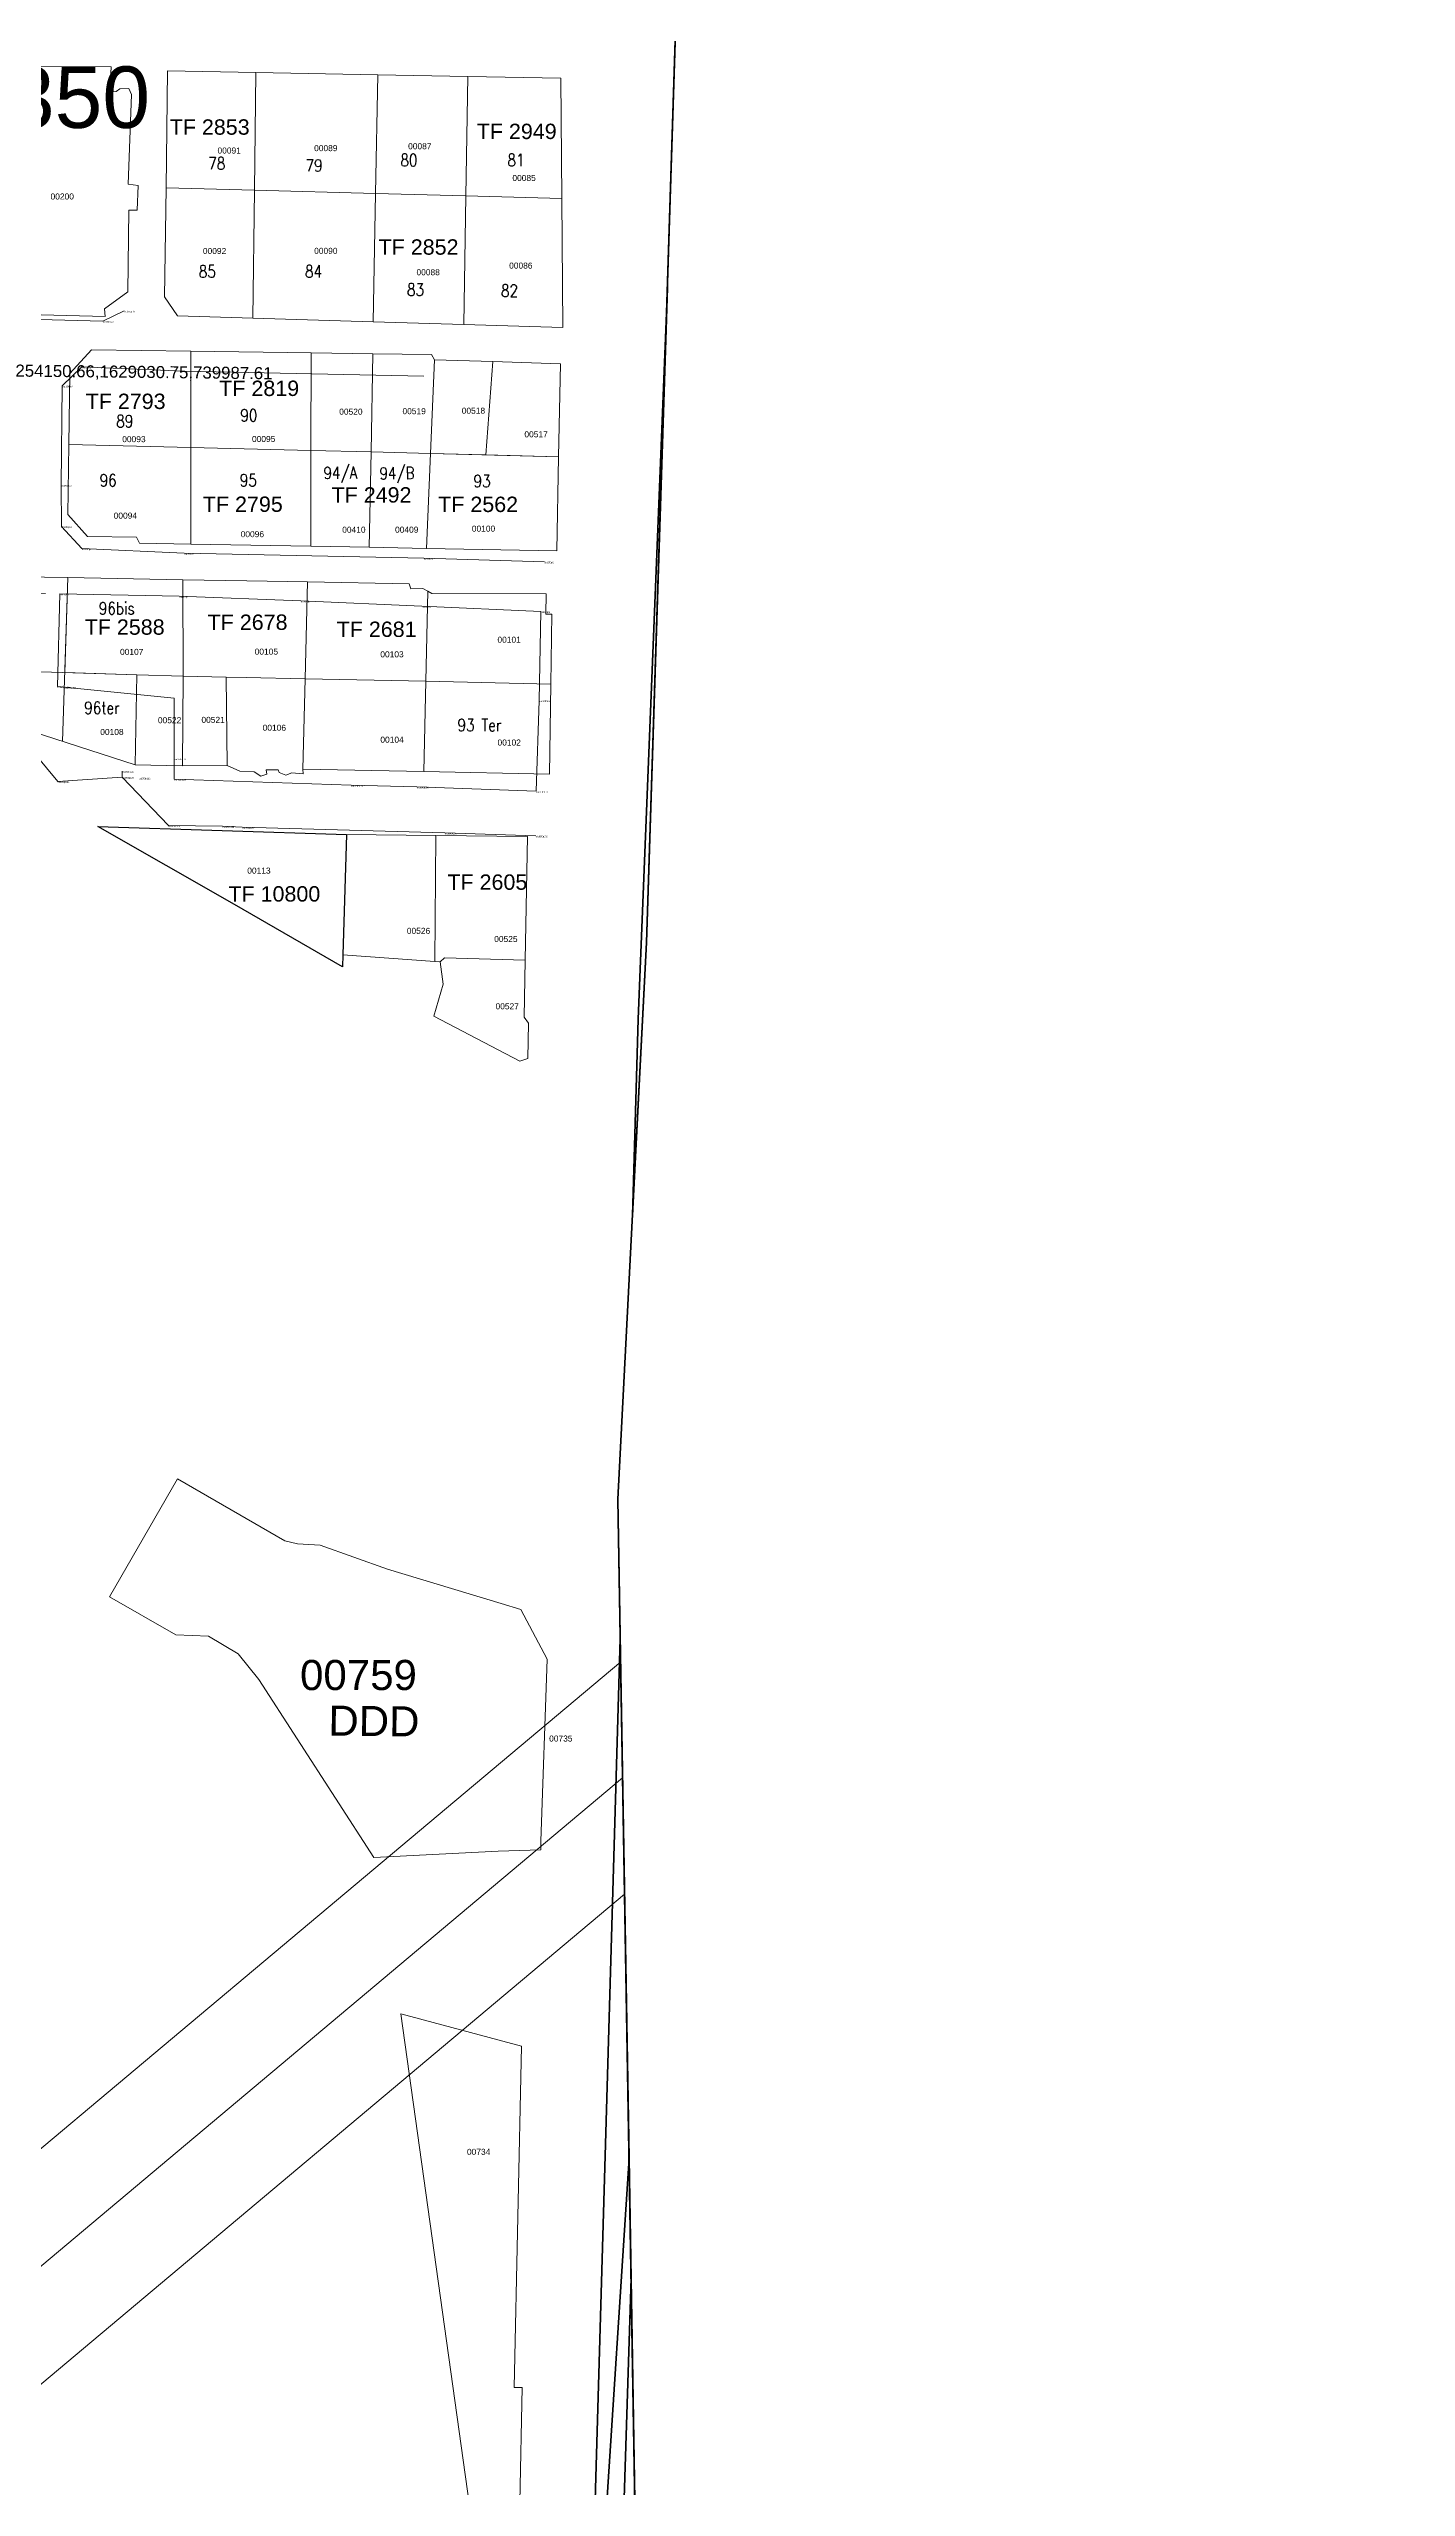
# Model space of a CAD drawing. Header units: metres. Extents: x 251686 to 255059, y 1627526 to 1631912.
# Drawn here: x 254156.2 to 254381.8, y 1628678.1 to 1629083.2 of the extents above; entities that cross this region are included whole.
import ezdxf
from ezdxf.enums import TextEntityAlignment as Align

# ---------------------------------------------------------------- set-up
doc = ezdxf.new("R2010")
doc.units = ezdxf.units.M
doc.header["$MEASUREMENT"] = 0
doc.linetypes.add('DGN Style 2', pattern=[29.229957, 17.537974, -11.691983])
for name, color, linetype in [('A_revoir_niveau_0', 7, 'Continuous'), ('limites_parcelles', 7, 'Continuous'), ('limites_sections', 7, 'Continuous'), ('limites_tf', 7, 'Continuous'), ('numero_lot', 7, 'Continuous'), ('numero_parcelle', 7, 'Continuous'), ('toponymie', 7, 'Continuous')]:
    doc.layers.add(name, color=color, linetype=linetype)
for name, color, linetype, lineweight in [('emprise_ht_pik_rufisque', 7, 'Continuous', 0), ('Limites des CA Rufisque', 5, 'Continuous', 53), ('limites_communes_2025', 7, 'Continuous', 0), ('NICAD INACTIF', 2, 'Continuous', 13), ('Numero_TF', 7, 'Continuous', 0), ('Régularisation', 1, 'Continuous', 40), ('Voirie', 252, 'Continuous', 0)]:
    doc.layers.add(name, color=color, linetype=linetype, lineweight=lineweight)
doc.layers.add('Lignes HT Vectorisées', color=6, linetype='Continuous', lineweight=0, true_color=0xff00ff)
doc.styles.add('Style-Arial', font='arial.ttf')
doc.styles.add('Style-STANDARD', font='STANDARD.shx')
doc.styles.add('Style-txt', font='txt.shx')

msp = doc.modelspace()

# ---------------------------------------------------------------- linework, layer by layer
at = {"layer": 'A_revoir_niveau_0', "color": 1, "linetype": 'Continuous', "lineweight": 0}
for p, q in [((254218.5256, 1628998.5852), (254238.5462, 1628997.9913)), ((254157.6561, 1628977.2645), (254158.0112, 1628992.6444)), ((254157.6769, 1628961.5009), (254168.3698, 1628962.2151)), ((254168.3698, 1628962.2151), (254168.4018, 1628963.2134)), ((254168.3698, 1628962.2151), (254176.095, 1628954.1561))]:
    msp.add_line(p, q, dxfattribs=at)
at = {"layer": 'A_revoir_niveau_0', "color": 1, "linetype": 'DGN Style 2', "lineweight": 0}
msp.add_line((254138.1129, 1628993.1285), (254158.0112, 1628992.6444), dxfattribs=at)
at = {"layer": 'A_revoir_niveau_0', "color": 1, "linetype": 'Continuous', "lineweight": 0, "flags": 128}
for points in [[(254138.3889, 1629047.0195), (254138.2451, 1629042.2583), (254142.0213, 1629038.5826), (254165.1866, 1629037.9521), (254168.6955, 1629039.6636)], [(254161.6972, 1629030.3806), (254158.4246, 1629027.2176), (254158.2275, 1629010.7249), (254158.2805, 1629003.859), (254161.7092, 1629000.1741), (254178.6834, 1628999.4252), (254218.5256, 1628998.5852)], [(254161.6972, 1629030.3806), (254178.6714, 1629029.6317), (254218.5136, 1629028.7917)], [(254237.9374, 1628989.7354), (254218.1765, 1628990.6115), (254198.0953, 1628991.492), (254177.8441, 1628992.2473), (254158.0112, 1628992.6444)], [(254237.1844, 1628959.8582), (254237.6827, 1628974.9632), (254237.9374, 1628989.7354)], [(254157.6561, 1628977.2645), (254177.028835, 1628975.351165)], [(254237.1844, 1628959.8582), (254217.3703, 1628960.6082), (254206.4445, 1628960.8562), (254177.0391, 1628961.8854), (254177.028835, 1628975.351165)], [(254153.9244, 1628966.0047), (254157.6769, 1628961.5009)], [(254176.095, 1628954.1561), (254185.0647, 1628954.0729), (254188.3187, 1628953.9169), (254222.0197, 1628952.9713), (254237.1483, 1628952.4754)]]:
    msp.add_lwpolyline(points, dxfattribs=at)
at = {"layer": 'emprise_ht_pik_rufisque', "color": 1}
for p, q in [((253915.366918, 1628533.451526), (254251.221757, 1628815.265049)), ((254251.86931, 1628776.646285), (253925.76349, 1628503.013099))]:
    msp.add_line(p, q, dxfattribs=at)
at = {"layer": 'Lignes HT Vectorisées', "color": 5, "flags": 128}
msp.add_lwpolyline([(252238.115739, 1628531.228315), (252321.664095, 1628595.659757), (252410.120553, 1628620.071574), (252571.302761, 1628537.021918), (252902.604681, 1628559.741733), (253211.374286, 1628546.512525), (253598.517543, 1628531.074514), (253921.490958, 1628519.009106), (254251.545533, 1628795.955667)], dxfattribs=at)
at = {"layer": 'Limites des CA Rufisque', "color": 1, "linetype": 'Continuous', "lineweight": 70, "extrusion": (4.73613e-08, -2.66677e-08, 1), "elevation": -0.031309, "flags": 128}
msp.add_lwpolyline([(254254.3961, 1628625.9535), (254251.157067, 1628819.123021), (254244.95067, 1628605.357237), (254530.959501, 1628477.754889), (254381.885013, 1628242.498279), (254651.876115, 1628047.603031), (254702.8976, 1628149.646), (254714.8038, 1628163.1398), (254729.8851, 1628173.8554), (254741.937757, 1628179.527217), (254745.582431, 1628185.089638), (254773.63346, 1628185.313333), (254773.9383, 1628185.3648), (255059.3394, 1628190.3528), (254884.8597, 1628290.4389), (254820.169, 1628325.7609), (254650.3061, 1628426.1705), (254597.1248, 1628455.9362), (254528.9207, 1628489.0054), (254260.5899, 1628602.7607), (254249.1013, 1628608.8357), (254254.3961, 1628625.9535)], close=True, dxfattribs=at)
at = {"layer": 'Limites des CA Rufisque', "color": 1, "linetype": 'Continuous', "lineweight": 70}
msp.add_3dface([(254255.5318, 1628934.7207, 0.000089), (254258.982238, 1629043.510816, 0.000092), (254254.144617, 1628922.022645, 0.000089), (254253.197171, 1628889.389919, 0.000088)], dxfattribs=at)
at = {"layer": 'limites_communes_2025', "color": 3, "lineweight": 80, "flags": 128}
for points in [[(254269.0256, 1629360.1716), (254255.5318, 1628934.7207), (254250.7693, 1628842.2487), (254254.3961, 1628625.9535), (254249.1013, 1628608.8357), (254260.5899, 1628602.7607), (254528.9207, 1628489.0054)], [(254255.5318, 1628934.7207), (254269.0256, 1629360.1716)], [(254250.7693, 1628842.2487), (254255.5318, 1628934.7207)], [(254254.3961, 1628625.9535), (254250.7693, 1628842.2487)]]:
    msp.add_lwpolyline(points, dxfattribs=at)
at = {"layer": 'limites_parcelles', "color": 7, "lineweight": 0}
for p, q in [((254159.37918, 1628995.347238), (254139.014215, 1628995.714235)), ((254158.492616, 1628968.152625), (254159.37918, 1628995.347238)), ((254178.515766, 1628978.991334), (254178.479928, 1628995.003024)), ((254178.479928, 1628995.003024), (254189.123535, 1628994.811216)), ((254189.123535, 1628994.811216), (254199.201588, 1628994.6296)), ((254199.201588, 1628994.6296), (254198.793876, 1628978.555007)), ((254138.950139, 1628980.153862), (254170.799241, 1628979.218063)), ((254185.677721, 1628978.837229), (254178.515766, 1628978.991334)), ((254188.988573, 1628978.765989), (254185.677721, 1628978.837229)), ((254198.793876, 1628978.555007), (254188.988573, 1628978.765989)), ((254138.926755, 1628974.475082), (254170.532235, 1628964.262176))]:
    msp.add_line(p, q, dxfattribs=at)
at = {"layer": 'limites_parcelles', "color": 7, "lineweight": 0, "flags": 128}
for points in [[(254166.57398, 1629080.186873), (254166.341259, 1629076.017641), (254167.399092, 1629076.09188), (254167.990867, 1629076.559455), (254169.512229, 1629076.571088), (254169.916693, 1629075.58193), (254169.369032, 1629060.693983), (254171.024204, 1629060.508189), (254170.857124, 1629056.405609), (254169.468054, 1629056.394987), (254169.307155, 1629042.832998), (254165.425774, 1629040.025017), (254165.568182, 1629038.703105), (254142.08022, 1629039.317307), (254139.276791, 1629042.603373), (254140.005471, 1629077.073117), (254142.075719, 1629080.322681), (254166.57398, 1629080.186873)], [(254175.438331, 1629041.969046), (254175.670034, 1629060.108305), (254190.364548, 1629059.714922), (254190.101851, 1629038.437349), (254177.552781, 1629038.807988), (254175.438331, 1629041.969046)], [(254179.773973, 1629032.940282), (254179.794309, 1629016.974475), (254159.520082, 1629017.48503), (254159.662516, 1629029.231457), (254163.270715, 1629033.161899), (254179.773973, 1629032.940282)], [(254220.304398, 1629031.547352), (254219.639115, 1629015.971083), (254209.745961, 1629016.220217), (254210.058429, 1629032.533602), (254219.768653, 1629032.403206), (254220.304398, 1629031.547352)], [(254179.794309, 1629016.974475), (254179.81476, 1629000.919), (254171.255628, 1629001.074034), (254170.785018, 1629002.062687), (254162.647521, 1629002.198914), (254159.37854, 1629005.81217), (254159.520082, 1629017.48503), (254179.794309, 1629016.974475)], [(254178.479928, 1628995.003024), (254178.515766, 1628978.991334), (254170.799241, 1628979.218063), (254158.864789, 1628979.568725), (254159.37918, 1628995.347238), (254178.479928, 1628995.003024)], [(254198.793876, 1628978.555007), (254199.201588, 1628994.6296), (254216.077579, 1628994.325478), (254216.348739, 1628993.467601), (254218.332619, 1628993.548921), (254219.152057, 1628993.093992), (254218.854343, 1628978.123363), (254198.793876, 1628978.555007)], [(254218.854343, 1628978.123363), (254219.152057, 1628993.093992), (254219.860556, 1628992.700653), (254238.846026, 1628992.647374), (254238.805675, 1628989.273414), (254239.797867, 1628989.281), (254239.626826, 1628977.676398), (254218.854343, 1628978.123363)], [(254188.988573, 1628978.765989), (254198.793876, 1628978.555007), (254198.412838, 1628963.532066), (254198.485053, 1628962.738817), (254196.565297, 1628962.922588), (254195.576139, 1628962.518124), (254194.448113, 1628962.972549), (254194.312281, 1628963.434561), (254192.327895, 1628963.419387), (254192.399605, 1628962.692285), (254191.409941, 1628962.353968), (254190.346039, 1628963.073483), (254187.963765, 1628963.187567), (254185.839501, 1628964.163575), (254185.677721, 1628978.837229), (254188.988573, 1628978.765989)], [(254235.375146, 1628931.809394), (254221.945267, 1628932.181196), (254221.235744, 1628931.54073), (254220.334569, 1628931.600395), (254220.518864, 1628952.532147), (254235.761784, 1628952.369996), (254235.375146, 1628931.809394)], [(254235.375146, 1628931.809394), (254235.197452, 1628922.360022), (254235.919721, 1628921.333604), (254235.805884, 1628915.458609), (254234.459537, 1628915.051414), (254220.193679, 1628922.483436), (254221.740522, 1628927.813728), (254221.235744, 1628931.54073), (254221.945267, 1628932.181196), (254235.375146, 1628931.809394)], [(254214.670253, 1628756.79407), (254234.75503, 1628751.391044), (254233.534831, 1628694.691126), (254234.857755, 1628694.701242), (254234.090747, 1628656.592952), (254232.911243, 1628655.128632), (254228.874809, 1628655.296218), (254214.670253, 1628756.79407)]]:
    msp.add_lwpolyline(points, close=True, dxfattribs=at)
at = {"layer": 'limites_parcelles', "color": 7, "lineweight": 0}
for points in [[(254175.670034, 1629060.108305), (254175.918296, 1629079.543917), (254190.605976, 1629079.269763), (254190.364548, 1629059.714922)], [(254210.847208, 1629078.891948), (254210.474276, 1629059.176569), (254190.364548, 1629059.714922), (254190.605976, 1629079.269763)], [(254225.806302, 1629078.612728), (254225.499998, 1629058.77432), (254210.474276, 1629059.176569), (254210.847208, 1629078.891948)], [(254225.499998, 1629058.77432), (254225.806302, 1629078.612728), (254241.283868, 1629078.32383), (254241.436614, 1629058.347685)], [(254210.474276, 1629059.176569), (254210.070821, 1629037.84756), (254190.101851, 1629038.437349), (254190.364548, 1629059.714922)], [(254225.499998, 1629058.77432), (254225.170004, 1629037.401602), (254210.070821, 1629037.84756), (254210.474276, 1629059.176569)], [(254225.170004, 1629037.401602), (254225.499998, 1629058.77432), (254241.436614, 1629058.347685), (254241.600488, 1629036.916324)], [(254199.788757, 1629032.67151), (254199.749242, 1629016.47196), (254179.794309, 1629016.974475), (254179.773973, 1629032.940282)], [(254210.058429, 1629032.533602), (254209.745961, 1629016.220217), (254199.749242, 1629016.47196), (254199.788757, 1629032.67151)], [(254229.968659, 1629031.223771), (254228.791868, 1629015.740593), (254219.639115, 1629015.971083), (254220.304398, 1629031.547352)], [(254228.791868, 1629015.740593), (254229.968659, 1629031.223771), (254241.213164, 1629030.847279), (254240.903885, 1629015.435583)], [(254199.749242, 1629016.47196), (254199.710425, 1629000.558623), (254179.81476, 1629000.919), (254179.794309, 1629016.974475)], [(254209.745961, 1629016.220217), (254209.442601, 1629000.38234), (254199.710425, 1629000.558623), (254199.749242, 1629016.47196)], [(254219.639115, 1629015.971083), (254218.965933, 1629000.209841), (254209.442601, 1629000.38234), (254209.745961, 1629016.220217)], [(254218.965933, 1629000.209841), (254219.639115, 1629015.971083), (254240.903885, 1629015.435583), (254240.590476, 1628999.818148)], [(254178.515766, 1628978.991334), (254178.431129, 1628964.106927), (254170.532235, 1628964.262176), (254170.799241, 1628979.218063)], [(254185.677721, 1628978.837229), (254185.839501, 1628964.163575), (254178.431129, 1628964.106927), (254178.515766, 1628978.991334)], [(254198.412838, 1628963.532066), (254198.793876, 1628978.555007), (254218.854343, 1628978.123363), (254218.488121, 1628963.117573)], [(254218.488121, 1628963.117573), (254218.854343, 1628978.123363), (254239.626826, 1628977.676398), (254239.405876, 1628962.685686)], [(254205.68, 1628952.69), (254220.518864, 1628952.532147), (254220.334569, 1628931.600395), (254205.05, 1628932.7)]]:
    msp.add_3dface(points, dxfattribs=at)
at = {"layer": 'limites_sections', "color": 112, "linetype": 'Continuous', "lineweight": 40, "flags": 128}
for points in [[(254266.730159, 1629287.7978), (254255.5318, 1628934.7207), (254250.7693, 1628842.2487), (254252.604451, 1628732.803901), (254244.313956, 1628604.775537), (254169.035754, 1628626.001151), (253998.556975, 1628699.307072), (253949.11819, 1628726.583729), (253891.317458, 1628762.517835), (253742.585904, 1628844.838708), (253570.655215, 1628943.916078), (253545.430769, 1628958.160463), (253491.693527, 1628988.971109), (253568.742349, 1629208.536363), (253610.604382, 1629237.232821), (253645.724376, 1629332.796864), (253582.750222, 1629367.142066), (253662.593019, 1629378.69766), (253971.493519, 1629433.829493), (254024.768125, 1629444.484354), (254097.221642, 1629442.494943), (254172.484174, 1629409.319252), (254266.730159, 1629287.7978)], [(254252.604451, 1628732.803901), (254254.3961, 1628625.9535), (254249.1013, 1628608.8357), (254260.5899, 1628602.7607), (254528.9207, 1628489.0054), (254534.960348, 1628486.077038), (254530.322787, 1628477.173188), (254450.417171, 1628512.248797), (254244.313956, 1628604.775537), (254252.604451, 1628732.803901)]]:
    msp.add_lwpolyline(points, close=True, dxfattribs=at)
at = {"layer": 'limites_sections', "color": 112, "linetype": 'Continuous', "lineweight": 40, "extrusion": (8.39025e-08, 1.87893e-07, 1), "elevation": 0.327317, "flags": 128}
msp.add_lwpolyline([(254262.032613, 1628116.192678), (254166.418264, 1628175.618587), (254127.468152, 1628196.627242), (254111.3613, 1628174.170812), (254032.48387, 1628219.152912), (253942.258351, 1628268.687297), (253897.943396, 1628292.248732), (253879.127588, 1628301.609786), (253837.103178, 1628319.100647), (253836.323408, 1628343.15576), (253766.757442, 1628373.202598), (253736.007323, 1628381.875383), (253797.545574, 1628539.699144), (253857.921088, 1628652.652234), (253891.317458, 1628762.517835), (253949.11819, 1628726.583729), (253998.556975, 1628699.307072), (254169.035754, 1628626.001151), (254244.313956, 1628604.775537), (254450.417171, 1628512.248797), (254530.322787, 1628477.173188), (254381.885013, 1628242.498279), (254262.032613, 1628116.192678)], close=True, dxfattribs=at)
at = {"layer": 'limites_tf', "color": 5, "linetype": 'Continuous', "lineweight": 30, "flags": 128}
msp.add_lwpolyline([(254205.68, 1628952.69), (254205.05, 1628932.7), (254204.99, 1628930.67), (254187.029663, 1628941.042922), (254164.36, 1628953.99), (254205.68, 1628952.69)], close=True, dxfattribs=at)
at = {"layer": 'NICAD INACTIF', "color": 2, "linetype": 'Continuous', "lineweight": 13, "flags": 128}
msp.add_lwpolyline([(254166.298982, 1628826.037798), (254177.574, 1628845.628), (254195.433981, 1628835.348798), (254197.519982, 1628834.828799), (254201.277981, 1628834.642799), (254212.452981, 1628830.614798), (254231.378981, 1628824.922799), (254234.649753, 1628823.942172), (254239.031981, 1628815.672799), (254237.934029, 1628785.477219), (254237.951721, 1628784.032208), (254230.839981, 1628783.770799), (254210.208432, 1628782.759232), (254191.086981, 1628812.290798), (254187.658981, 1628816.597799), (254182.706981, 1628819.517799), (254177.283981, 1628819.710798), (254166.298982, 1628826.037798)], close=True, dxfattribs=at)
at = {"layer": 'voirie', "color": 7, "linetype": 'Continuous', "lineweight": 80, "flags": 128}
msp.add_lwpolyline([(254252.896046, 1628621.103907), (254250.547328, 1628638.989132), (254251.61024, 1628671.082317), (254252.938649, 1628712.872999)], dxfattribs=at)

# ---------------------------------------------------------------- texts
at = {"layer": 'limites_parcelles', "color": 7, "linetype": 'Continuous', "lineweight": 0, "style": 'Style-STANDARD', "width": 0.888889}
for s, p in [('94/A', (254204.652672, 1629012.780484)), ('94/B', (254214.048209, 1629012.703059))]:
    msp.add_text(s, height=2.010355, rotation=1.04, dxfattribs=at).set_placement(p, align=Align.MIDDLE_CENTER)
at = {"layer": 'limites_tf', "color": 7, "linetype": 'Continuous', "lineweight": 0, "style": 'Style-Arial'}
msp.add_text('DDD', height=5, rotation=359.3981, dxfattribs=at).set_placement((254202.683777, 1628807.992134, -4042812.244973), align=Align.TOP_LEFT)
at = {"layer": 'NICAD INACTIF', "color": 2, "linetype": 'Continuous', "lineweight": 0, "insert": (254197.939661, 1628815.552725), "char_height": 5, "attachment_point": 1, "rotation": 0.04279994, "line_spacing_factor": 0.6, "style": 'Style-txt'}
msp.add_mtext('\\fArial|b0|i0|c00|p39;00759', dxfattribs=at)
at = {"layer": 'numero_lot', "color": 7, "linetype": 'Continuous', "lineweight": 0, "style": 'Style-STANDARD', "width": 0.888889}
for s, p in [('78', (254184.103319, 1629064.153728)), ('80', (254216.04004, 1629064.698812)), ('81', (254233.824625, 1629064.712097)), ('79', (254200.265042, 1629063.807454)), ('85', (254182.536787, 1629046.202301)), ('84', (254200.191727, 1629046.215489)), ('83', (254217.132316, 1629043.200653)), ('82', (254232.75394, 1629043.01463)), ('89', (254168.816316, 1629021.332047)), ('90', (254189.432003, 1629022.29078)), ('96', (254166.059754, 1629011.513239)), ('95', (254189.353232, 1629011.530639)), ('93', (254228.190766, 1629011.376221)), ('96bis', (254167.483059, 1628990.237529)), ('96ter', (254165.024889, 1628973.716179)), ('93 Ter', (254227.764971, 1628970.845639))]:
    msp.add_text(s, height=2.042527, rotation=0.0428, dxfattribs=at).set_placement(p, align=Align.MIDDLE_CENTER)
at = {"layer": 'numero_parcelle', "color": 5, "char_height": 1, "attachment_point": 1, "rotation": 0.04279994, "line_spacing_factor": 0.6, "style": 'Style-txt'}
for s, insert in [('\\fArial|b0|i0|c00|p39;00091', (254184.226238, 1629066.792743)), ('\\fArial|b0|i0|c00|p39;00089', (254200.279258, 1629067.188709)), ('\\fArial|b0|i0|c00|p39;00087', (254215.898466, 1629067.506199)), ('\\fArial|b0|i0|c00|p39;00085', (254233.229409, 1629062.235102)), ('\\fArial|b0|i0|c00|p39;00200', (254156.487575, 1629059.160175)), ('\\fArial|b0|i0|c00|p39;00092', (254181.798062, 1629050.107359)), ('\\fArial|b0|i0|c00|p39;00090', (254200.285232, 1629050.129557)), ('\\fArial|b0|i0|c00|p39;00088', (254217.291373, 1629046.574187)), ('\\fArial|b0|i0|c00|p39;00086', (254232.687996, 1629047.677302)), ('\\fArial|b0|i0|c00|p39;00520', (254204.449306, 1629023.414571)), ('\\fArial|b0|i0|c00|p39;00519', (254214.962888, 1629023.494962)), ('\\fArial|b0|i0|c00|p39;00518', (254224.811053, 1629023.570266)), ('\\fArial|b0|i0|c00|p39;00093', (254168.398984, 1629018.84812)), ('\\fArial|b0|i0|c00|p39;00095', (254189.956576, 1629018.875076)), ('\\fArial|b0|i0|c00|p39;00517', (254235.222082, 1629019.656797)), ('\\fArial|b0|i0|c00|p39;00094', (254166.974957, 1629006.149981)), ('\\fArial|b0|i0|c00|p39;00096', (254188.076746, 1629003.064147)), ('\\fArial|b0|i0|c00|p39;00410', (254204.94622, 1629003.807064)), ('\\fArial|b0|i0|c00|p39;00409', (254213.729584, 1629003.817525)), ('\\fArial|b0|i0|c00|p39;00100', (254226.4881, 1629003.981592)), ('\\fArial|b0|i0|c00|p39;00101', (254230.744986, 1628985.531396)), ('\\fArial|b0|i0|c00|p39;00107', (254168.030329, 1628983.511583)), ('\\fArial|b0|i0|c00|p39;00105', (254190.400711, 1628983.562052)), ('\\fArial|b0|i0|c00|p39;00103', (254211.27998, 1628983.111498)), ('\\fArial|b0|i0|c00|p39;00522', (254174.330065, 1628972.163214)), ('\\fArial|b0|i0|c00|p39;00521', (254181.554587, 1628972.218456)), ('\\fArial|b0|i0|c00|p39;00108', (254164.74317, 1628970.210427)), ('\\fArial|b0|i0|c00|p39;00106', (254191.72914, 1628970.904739)), ('\\fArial|b0|i0|c00|p39;00104', (254211.290581, 1628968.919841)), ('\\fArial|b0|i0|c00|p39;00102', (254230.757744, 1628968.453303)), ('\\fArial|b0|i0|c00|p39;00113', (254189.171798, 1628947.179308)), ('\\fArial|b0|i0|c00|p39;00526', (254215.688212, 1628937.17228)), ('\\fArial|b0|i0|c00|p39;00525', (254230.205487, 1628935.819157)), ('\\fArial|b0|i0|c00|p39;00527', (254230.424058, 1628924.640216)), ('\\fArial|b0|i0|c00|p39;00735', (254239.332332, 1628803.00205)), ('\\fArial|b0|i0|c00|p39;00734', (254225.677616, 1628734.347223))]:
    msp.add_mtext(s, dxfattribs=dict(at, insert=insert))
at = {"layer": 'numero_tf', "color": 4, "linetype": 'Continuous', "lineweight": 0, "style": 'Style-Arial'}
msp.add_text('TF 350', height=10.212634, rotation=0.0428, dxfattribs=at).set_placement((254127.840328, 1629070.022356))
for s, p in [('TF 2853', (254176.28751, 1629071.46677)), ('TF 2949', (254227.305008, 1629070.745592)), ('TF 2852', (254210.992457, 1629051.536873)), ('TF 2793', (254162.31768, 1629025.899191)), ('TF 2819', (254184.511607, 1629028.064401)), ('TF 2795', (254181.791602, 1629008.814111)), ('TF 2492', (254203.178039, 1629010.359973)), ('TF 2562', (254220.893115, 1629008.79137)), ('TF 2588', (254162.15916, 1628988.406676)), ('TF 2678', (254182.581352, 1628989.212695)), ('TF 2681', (254204.024621, 1628988.040302)), ('TF 10800', (254186.038152, 1628944.083164)), ('TF 2605', (254222.425101, 1628946.037745))]:
    msp.add_text(s, height=2.553159, rotation=0.0428, dxfattribs=at).set_placement(p, align=Align.TOP_LEFT)
at = {"layer": 'Régularisation', "color": 1, "linetype": 'Continuous', "lineweight": 30, "style": 'Style-Arial'}
msp.add_text('254150.66,1629030.75,739987.61', height=2, rotation=359.3981, dxfattribs=at).set_placement((254150.662349, 1629030.746389, 739987.614465), align=Align.TOP_LEFT)
at = {"layer": 'toponymie', "color": 1, "linetype": 'Continuous', "lineweight": 0, "style": 'Style-Arial'}
for s, p in [('etal350p19', (254165.1866, 1629037.9521)), ('etal350p18', (254168.6955, 1629039.6636)), ('etal350p17', (254161.6972, 1629030.3806)), ('etal350p14', (254158.4246, 1629027.2176)), ('etal350p12', (254158.2275, 1629010.7249)), ('etal350p10', (254158.2805, 1629003.859)), ('etal350p9', (254161.7092, 1629000.1741)), ('etal350p6', (254178.6834, 1628999.4252)), ('etal350p3', (254218.5256, 1628998.5852)), ('etal350p2', (254238.5462, 1628997.9913)), ('etal350p8', (254158.0112, 1628992.6444)), ('etal350p7', (254177.8441, 1628992.2473)), ('etal350p5', (254198.0953, 1628991.492)), ('etal350p4', (254218.1765, 1628990.6115)), ('etal350p1', (254237.9374, 1628989.7354)), ('etal350p116', (254157.6561, 1628977.2645)), ('etal350p127', (254158.7891, 1628977.1526)), ('etal350p134', (254237.6827, 1628974.9632)), ('etal350p126', (254177.0365, 1628965.296)), ('etal350p119', (254157.6769, 1628961.5009)), ('etal350p120', (254168.3698, 1628962.2151)), ('etal350p121', (254168.4018, 1628963.2134)), ('etal350p122', (254171.1396, 1628962.0945)), ('etal350p123', (254177.0391, 1628961.8854)), ('etal350p129', (254206.4445, 1628960.8562)), ('etal350p130', (254217.3703, 1628960.6082)), ('etal350p133', (254237.1844, 1628959.8582)), ('etal350p124', (254176.095, 1628954.1561)), ('etal350p128', (254185.0647, 1628954.0729)), ('etal350p125', (254188.3187, 1628953.9169)), ('etal350p131', (254222.0197, 1628952.9713)), ('etal350p132', (254237.1483, 1628952.4754))]:
    msp.add_text(s, height=0.25, dxfattribs=at).set_placement(p, align=Align.TOP_LEFT)

doc.saveas('drawing.dxf')
